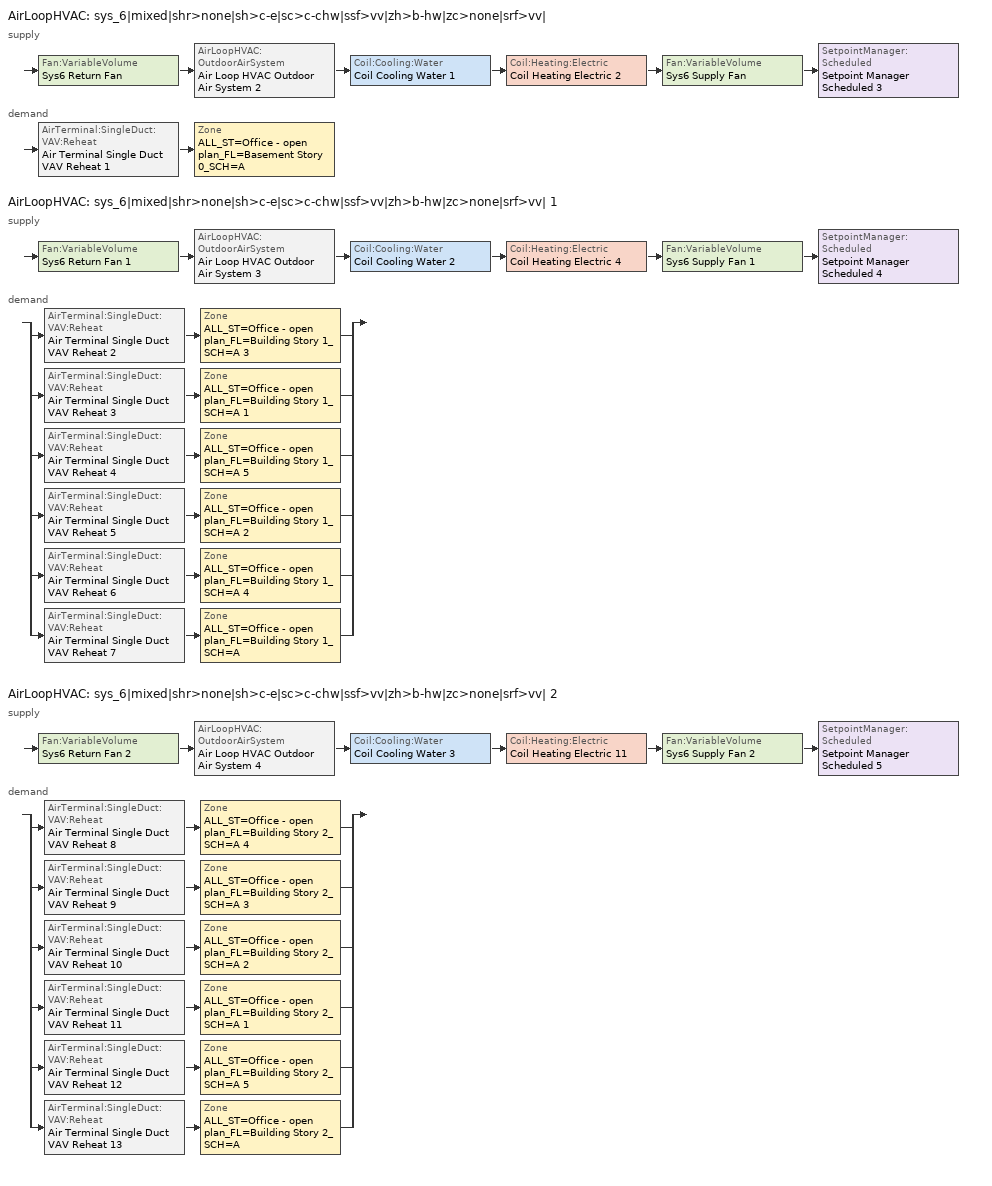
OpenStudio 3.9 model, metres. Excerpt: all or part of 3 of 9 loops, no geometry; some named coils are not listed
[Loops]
AirLoopHVAC 'sys_6|mixed|shr>none|sh>c-e|sc>c-chw|ssf>vv|zh>b-hw|zc>none|srf>vv|'
 supply: Fan:VariableVolume 'Sys6 Return Fan' > AirLoopHVAC:OutdoorAirSystem 'Air Loop HVAC Outdoor Air System 2' > Coil:Cooling:Water 'Coil Cooling Water 1' > Coil:Heating:Electric 'Coil Heating Electric 2' > Fan:VariableVolume 'Sys6 Supply Fan' > SetpointManager:Scheduled 'Setpoint Manager Scheduled 3'
 demand: AirTerminal:SingleDuct:VAV:Reheat 'Air Terminal Single Duct VAV Reheat 1' > Zone 'ALL_ST=Office - open plan_FL=Basement Story 0_SCH=A'
AirLoopHVAC 'sys_6|mixed|shr>none|sh>c-e|sc>c-chw|ssf>vv|zh>b-hw|zc>none|srf>vv| 1'
 supply: Fan:VariableVolume 'Sys6 Return Fan 1' > AirLoopHVAC:OutdoorAirSystem 'Air Loop HVAC Outdoor Air System 3' > Coil:Cooling:Water 'Coil Cooling Water 2' > Coil:Heating:Electric 'Coil Heating Electric 4' > Fan:VariableVolume 'Sys6 Supply Fan 1' > SetpointManager:Scheduled 'Setpoint Manager Scheduled 4'
 demand: split
  | AirTerminal:SingleDuct:VAV:Reheat 'Air Terminal Single Duct VAV Reheat 2' > Zone 'ALL_ST=Office - open plan_FL=Building Story 1_SCH=A 3'
  | AirTerminal:SingleDuct:VAV:Reheat 'Air Terminal Single Duct VAV Reheat 3' > Zone 'ALL_ST=Office - open plan_FL=Building Story 1_SCH=A 1'
  | AirTerminal:SingleDuct:VAV:Reheat 'Air Terminal Single Duct VAV Reheat 4' > Zone 'ALL_ST=Office - open plan_FL=Building Story 1_SCH=A 5'
  | AirTerminal:SingleDuct:VAV:Reheat 'Air Terminal Single Duct VAV Reheat 5' > Zone 'ALL_ST=Office - open plan_FL=Building Story 1_SCH=A 2'
  | AirTerminal:SingleDuct:VAV:Reheat 'Air Terminal Single Duct VAV Reheat 6' > Zone 'ALL_ST=Office - open plan_FL=Building Story 1_SCH=A 4'
  | AirTerminal:SingleDuct:VAV:Reheat 'Air Terminal Single Duct VAV Reheat 7' > Zone 'ALL_ST=Office - open plan_FL=Building Story 1_SCH=A'
AirLoopHVAC 'sys_6|mixed|shr>none|sh>c-e|sc>c-chw|ssf>vv|zh>b-hw|zc>none|srf>vv| 2'
 supply: Fan:VariableVolume 'Sys6 Return Fan 2' > AirLoopHVAC:OutdoorAirSystem 'Air Loop HVAC Outdoor Air System 4' > Coil:Cooling:Water 'Coil Cooling Water 3' > Coil:Heating:Electric 'Coil Heating Electric 11' > Fan:VariableVolume 'Sys6 Supply Fan 2' > SetpointManager:Scheduled 'Setpoint Manager Scheduled 5'
 demand: split
  | AirTerminal:SingleDuct:VAV:Reheat 'Air Terminal Single Duct VAV Reheat 8' > Zone 'ALL_ST=Office - open plan_FL=Building Story 2_SCH=A 4'
  | AirTerminal:SingleDuct:VAV:Reheat 'Air Terminal Single Duct VAV Reheat 9' > Zone 'ALL_ST=Office - open plan_FL=Building Story 2_SCH=A 3'
  | AirTerminal:SingleDuct:VAV:Reheat 'Air Terminal Single Duct VAV Reheat 10' > Zone 'ALL_ST=Office - open plan_FL=Building Story 2_SCH=A 2'
  | AirTerminal:SingleDuct:VAV:Reheat 'Air Terminal Single Duct VAV Reheat 11' > Zone 'ALL_ST=Office - open plan_FL=Building Story 2_SCH=A 1'
  | AirTerminal:SingleDuct:VAV:Reheat 'Air Terminal Single Duct VAV Reheat 12' > Zone 'ALL_ST=Office - open plan_FL=Building Story 2_SCH=A 5'
  | AirTerminal:SingleDuct:VAV:Reheat 'Air Terminal Single Duct VAV Reheat 13' > Zone 'ALL_ST=Office - open plan_FL=Building Story 2_SCH=A'
[Sizing:Zone] Zone Cooling Design Supply Air Temperature Input Method=TemperatureDifference; Zone Cooling Design Supply Air Temperature {C}=14; Zone Cooling Design Supply Air Temperature Difference {deltaC}=11; Zone Heating Design Supply Air Temperature Input Method=TemperatureDifference; Zone Heating Design Supply Air Temperature {C}=40; Zone Heating Design Supply Air Temperature Difference {deltaC}=21; Zone Cooling Design Supply Air Humidity Ratio {kg-H2O/kg-air}=0.0085; Zone Heating Design Supply Air Humidity Ratio {kg-H2O/kg-air}=0.008; Zone Heating Sizing Factor=1.3; Zone Cooling Sizing Factor=1.1; Cooling Design Air Flow Method=DesignDay; Heating Design Air Flow Method=DesignDay; Account for Dedicated Outdoor Air System=No; Dedicated Outdoor Air System Control Strategy=NeutralSupplyAir; Dedicated Outdoor Air Low Setpoint Temperature for Design {C}=autosize; Dedicated Outdoor Air High Setpoint Temperature for Design {C}=autosize; Zone Load Sizing Method=Sensible Load Only No Latent Load; Zone Latent Cooling Design Supply Air Humidity Ratio Input Method=HumidityRatioDifference; Zone Cooling Design Supply Air Humidity Ratio Difference {kgWater/kgDryAir}=0.005; Zone Latent Heating Design Supply Air Humidity Ratio Input Method=HumidityRatioDifference; Zone Humidification Design Supply Air Humidity Ratio Difference {kgWater/kgDryAir}=0.005; Sizing Option=Coincident
ALL_ST=Office - open plan_FL=Building Story 1_SCH=A; ALL_ST=Office - open plan_FL=Building Story 2_SCH=A; ALL_ST=Office - open plan_FL=Building Story 1_SCH=A 1; ALL_ST=Office - open plan_FL=Building Story 1_SCH=A 2; ALL_ST=Office - open plan_FL=Building Story 2_SCH=A 1; ALL_ST=Office - open plan_FL=Building Story 2_SCH=A 2; ALL_ST=Office - open plan_FL=Basement Story 0_SCH=A; ALL_ST=Office - open plan_FL=Building Story 1_SCH=A 3; ALL_ST=Office - open plan_FL=Building Story 2_SCH=A 3; ALL_ST=Office - open plan_FL=Building Story 2_SCH=A 4; ALL_ST=Office - open plan_FL=Building Story 1_SCH=A 4; ALL_ST=Office - open plan_FL=Building Story 2_SCH=A 5; ALL_ST=Office - open plan_FL=Building Story 1_SCH=A 5
[Zone equipment]
ALL_ST=Office - open plan_FL=Building Story 1_SCH=A: Zone HVAC Baseboard Convective Water 8, Air Terminal Single Duct VAV Reheat 7
ALL_ST=Office - open plan_FL=Building Story 2_SCH=A: Zone HVAC Baseboard Convective Water 14, Air Terminal Single Duct VAV Reheat 13
ALL_ST=Office - open plan_FL=Building Story 1_SCH=A 1: Zone HVAC Baseboard Convective Water 4, Air Terminal Single Duct VAV Reheat 3
ALL_ST=Office - open plan_FL=Building Story 1_SCH=A 2: Zone HVAC Baseboard Convective Water 6, Air Terminal Single Duct VAV Reheat 5
ALL_ST=Office - open plan_FL=Building Story 2_SCH=A 1: Zone HVAC Baseboard Convective Water 12, Air Terminal Single Duct VAV Reheat 11
ALL_ST=Office - open plan_FL=Building Story 2_SCH=A 2: Zone HVAC Baseboard Convective Water 11, Air Terminal Single Duct VAV Reheat 10
ALL_ST=Office - open plan_FL=Basement Story 0_SCH=A: Zone HVAC Baseboard Convective Water 2, Air Terminal Single Duct VAV Reheat 1
ALL_ST=Office - open plan_FL=Building Story 1_SCH=A 3: Zone HVAC Baseboard Convective Water 3, Air Terminal Single Duct VAV Reheat 2
ALL_ST=Office - open plan_FL=Building Story 2_SCH=A 3: Zone HVAC Baseboard Convective Water 10, Air Terminal Single Duct VAV Reheat 9
ALL_ST=Office - open plan_FL=Building Story 2_SCH=A 4: Zone HVAC Baseboard Convective Water 9, Air Terminal Single Duct VAV Reheat 8
ALL_ST=Office - open plan_FL=Building Story 1_SCH=A 4: Zone HVAC Baseboard Convective Water 7, Air Terminal Single Duct VAV Reheat 6
ALL_ST=Office - open plan_FL=Building Story 2_SCH=A 5: Zone HVAC Baseboard Convective Water 13, Air Terminal Single Duct VAV Reheat 12
ALL_ST=Office - open plan_FL=Building Story 1_SCH=A 5: Zone HVAC Baseboard Convective Water 5, Air Terminal Single Duct VAV Reheat 4
[AirLoopHVAC] Design Supply Air Flow Rate {m3/s}=autosize; Design Return Air Flow Fraction of Supply Air Flow=1
Name | Availability Schedule
sys_6|mixed|shr>none|sh>c-e|sc>c-chw|ssf>vv|zh>b-hw|zc>none|srf>vv| | sys_6|mixed|shr>none|sh>c-e|sc>c-chw|ssf>vv|zh>b-hw|zc>none|srf>vv| Occ Sch
sys_6|mixed|shr>none|sh>c-e|sc>c-chw|ssf>vv|zh>b-hw|zc>none|srf>vv| 1 | sys_6|mixed|shr>none|sh>c-e|sc>c-chw|ssf>vv|zh>b-hw|zc>none|srf>vv| 1 Occ Sch
sys_6|mixed|shr>none|sh>c-e|sc>c-chw|ssf>vv|zh>b-hw|zc>none|srf>vv| 2 | sys_6|mixed|shr>none|sh>c-e|sc>c-chw|ssf>vv|zh>b-hw|zc>none|srf>vv| 2 Occ Sch
[Sizing:System] Design Outdoor Air Flow Rate {m3/s}=Autosize; Central Heating Maximum System Air Flow Ratio=0.3; Preheat Design Temperature {C}=7; Preheat Design Humidity Ratio {kg-H2O/kg-Air}=0.008; Precool Design Temperature {C}=12.8; Precool Design Humidity Ratio {kg-H2O/kg-Air}=0.008; Central Cooling Design Supply Air Temperature {C}=13; Central Heating Design Supply Air Temperature {C}=13.1; 100% Outdoor Air in Cooling=No; 100% Outdoor Air in Heating=No; Central Cooling Design Supply Air Humidity Ratio {kg-H2O/kg-Air}=0.0085; Zone Maximum Outdoor Air Fraction=1; Cooling Supply Air Flow Rate Per Floor Area {m3/s-m2}=0.00996765; Cooling Fraction of Autosized Cooling Supply Air Flow Rate=1; Cooling Supply Air Flow Rate Per Unit Cooling Capacity {m3/s-W}=3.94755e-05; Heating Supply Air Flow Rate Per Floor Area {m3/s-m2}=0.00996765; Heating Fraction of Autosized Heating Supply Air Flow Rate=1; Heating Fraction of Autosized Cooling Supply Air Flow Rate=1; Heating Supply Air Flow Rate Per Unit Heating Capacity {m3/s-W}=3.15882e-05; Cooling Design Capacity Method=CoolingDesignCapacity; Cooling Design Capacity {W}=autosize; Cooling Design Capacity Per Floor Area {W/m2}=234.7; Fraction of Autosized Cooling Design Capacity=1; Heating Design Capacity Method=HeatingDesignCapacity; Heating Design Capacity {W}=autosize; Heating Design Capacity Per Floor Area {W/m2}=157; Fraction of Autosized Heating Design Capacity=1; Central Cooling Capacity Control Method=OnOff; Occupant Diversity=autosize
sys_6|mixed|shr>none|sh>c-e|sc>c-chw|ssf>vv|zh>b-hw|zc>none|srf>vv|; sys_6|mixed|shr>none|sh>c-e|sc>c-chw|ssf>vv|zh>b-hw|zc>none|srf>vv| 1; sys_6|mixed|shr>none|sh>c-e|sc>c-chw|ssf>vv|zh>b-hw|zc>none|srf>vv| 2
[Coil:Heating:Electric] Availability Schedule=Always On Discrete
Name | Nominal Capacity {W}
Coil Heating Electric 2; Coil Heating Electric 4; Coil Heating Electric 11
Coil Heating Electric 3 | 7893.27
Coil Heating Electric 5 | 35967.1
Coil Heating Electric 6 | 2269.83
Coil Heating Electric 7 | 17231.2
Coil Heating Electric 8 | 14670.6
Coil Heating Electric 9 | 7809.62
Coil Heating Electric 10 | 16457.8
Coil Heating Electric 12 | 522410
Coil Heating Electric 13 | 28816.5
Coil Heating Electric 14 | 239611
Coil Heating Electric 15 | 203788
Coil Heating Electric 16 | 107815
Coil Heating Electric 17 | 217646
[Controller:OutdoorAir] Minimum Outdoor Air Flow Rate {m3/s}=autosize; Maximum Outdoor Air Flow Rate {m3/s}=Autosize; Economizer Control Action Type=ModulateFlow; Lockout Type=NoLockout; Minimum Limit Type=FixedMinimum; High Humidity Control=No; High Humidity Outdoor Air Flow Ratio=1; Control High Indoor Humidity Based on Outdoor Humidity Ratio=Yes; Heat Recovery Bypass Control Type=BypassWhenWithinEconomizerLimits; Economizer Operation Staging=InterlockedWithMechanicalCooling
Name | Economizer Control Type | Economizer Maximum Limit Dry-Bulb Temperature {C} | Economizer Maximum Limit Enthalpy {J/kg} | Economizer Minimum Limit Dry-Bulb Temperature {C} | Minimum Outdoor Air Schedule | Controller Mechanical Ventilation
Controller Outdoor Air 2 | NoEconomizer | 28 | 64000 | -100 | sys_6|mixed|shr>none|sh>c-e|sc>c-chw|ssf>vv|zh>b-hw|zc>none|srf>vv| Occ Sch | Controller Mechanical Ventilation 2
Controller Outdoor Air 3 | DifferentialEnthalpy |  |  |  | sys_6|mixed|shr>none|sh>c-e|sc>c-chw|ssf>vv|zh>b-hw|zc>none|srf>vv| 1 Occ Sch | Controller Mechanical Ventilation 3
Controller Outdoor Air 4 | DifferentialEnthalpy |  |  |  | sys_6|mixed|shr>none|sh>c-e|sc>c-chw|ssf>vv|zh>b-hw|zc>none|srf>vv| 2 Occ Sch | Controller Mechanical Ventilation 4
[Controller:MechanicalVentilation] Availability Schedule=Always On Discrete; System Outdoor Air Method=ZoneSum
Controller Mechanical Ventilation 2; Controller Mechanical Ventilation 3; Controller Mechanical Ventilation 4
[AirLoopHVAC:OutdoorAirSystem]
Name | Controller
Air Loop HVAC Outdoor Air System 2 | Controller Outdoor Air 2
Air Loop HVAC Outdoor Air System 3 | Controller Outdoor Air 3
Air Loop HVAC Outdoor Air System 4 | Controller Outdoor Air 4
[SetpointManager:Scheduled] Control Variable=Temperature
Name | Schedule | Setpoint Node or NodeList
Setpoint Manager Scheduled 3 | Supply Air Temp | sys_6|mixed|shr>none|sh>c-e|sc>c-chw|ssf>vv|zh>b-hw|zc>none|srf>vv| Supply Outlet Node
Setpoint Manager Scheduled 4 | Supply Air Temp 1 | sys_6|mixed|shr>none|sh>c-e|sc>c-chw|ssf>vv|zh>b-hw|zc>none|srf>vv| 1 Supply Outlet Node
Setpoint Manager Scheduled 5 | Supply Air Temp 2 | sys_6|mixed|shr>none|sh>c-e|sc>c-chw|ssf>vv|zh>b-hw|zc>none|srf>vv| 2 Supply Outlet Node
[Fan:VariableVolume] Availability Schedule=Always On Discrete; Maximum Flow Rate {m3/s}=Autosize; Fan Power Minimum Flow Rate Input Method=Fraction; Fan Power Minimum Air Flow Rate {m3/s}=0; Motor In Airstream Fraction=1; Fan Power Coefficient 5=0
Name | Fan Total Efficiency | Pressure Rise {Pa} | Fan Power Minimum Flow Fraction | Motor Efficiency | Fan Power Coefficient 1 | Fan Power Coefficient 2 | Fan Power Coefficient 3 | Fan Power Coefficient 4
Sys6 Supply Fan | 0.549965 | 1000 | 0.68 | 0.8461 | -2.4176 | 9.5874 | -11.559 | 5.4009
Sys6 Return Fan; Sys6 Return Fan 1 | 0.299975 | 250 | 0.68 | 0.4615 | -2.4176 | 9.5874 | -11.559 | 5.4009
Sys6 Supply Fan 1 | 0.549965 | 1000 | 0.5 | 0.8461 | -4.1457 | 16.803 | -19.471 | 7.8488
Sys6 Supply Fan 2 | 0.549965 | 1000 | 0.22 | 0.8461 | -0.3477 | 4.0976 | -5.0024 | 2.268
Sys6 Return Fan 2 | 0.299975 | 250 | 0.22 | 0.4615 | -0.3477 | 4.0976 | -5.0024 | 2.268
[AirTerminal:SingleDuct:VAV:Reheat] Availability Schedule=Always On Discrete; Maximum Air Flow Rate {m3/s}=AutoSize; Zone Minimum Air Flow Input Method=Constant; Constant Minimum Air Flow Fraction=0.3; Maximum Hot Water or Steam Flow Rate {m3/s}=AutoSize; Minimum Hot Water or Steam Flow Rate {m3/s}=0; Convergence Tolerance=0.001; Damper Heating Action=Normal; Maximum Flow per Zone Floor Area During Reheat {m3/s-m2}=AutoSize; Maximum Reheat Air Temperature {C}=43; Control For Outdoor Air=No
Name | Fixed Minimum Air Flow Rate {m3/s} | Reheat Coil | Maximum Flow Fraction During Reheat
Air Terminal Single Duct VAV Reheat 1 | 1.56736 | Coil Heating Electric 3 | AutoSize
Air Terminal Single Duct VAV Reheat 2 | 4.99224 | Coil Heating Electric 5 | 0.5
Air Terminal Single Duct VAV Reheat 3 | 0.0724055 | Coil Heating Electric 6 | 0.5
Air Terminal Single Duct VAV Reheat 4 | 0.626839 | Coil Heating Electric 7 | 0.5
Air Terminal Single Duct VAV Reheat 5 | 0.40395 | Coil Heating Electric 8 | 0.5
Air Terminal Single Duct VAV Reheat 6 | 0.626826 | Coil Heating Electric 9 | 0.5
Air Terminal Single Duct VAV Reheat 7 | 0.40395 | Coil Heating Electric 10 | 0.5
Air Terminal Single Duct VAV Reheat 8 | 4.99224 | Coil Heating Electric 12 | 0.5
Air Terminal Single Duct VAV Reheat 9 | 0.0724055 | Coil Heating Electric 13 | 0.5
Air Terminal Single Duct VAV Reheat 10 | 0.626839 | Coil Heating Electric 14 | 0.5
Air Terminal Single Duct VAV Reheat 11 | 0.40395 | Coil Heating Electric 15 | 0.5
Air Terminal Single Duct VAV Reheat 12 | 0.626826 | Coil Heating Electric 16 | 0.5
Air Terminal Single Duct VAV Reheat 13 | 0.40395 | Coil Heating Electric 17 | 0.5
[EnergyManagementSystem:Program]
ems_sys_6_mixed_shr_none_sh_c_e_sc_c_chw_ssf_vv_zh_b_hw_zc_none_srf_vv__3_OptimumStartProg0: IF DaylightSavings==0 && DayOfWeek>1 && Hour==5 && OAT_2<23.9 && OAT_2>1.7; SET ems_sys_6_mixed_shr_none_sh_c_e_sc_c_chw_ssf_vv_zh_b_hw_zc_none_srf_vv__3_ClgSch0 = 29.4; SET ems_sys_6_mixed_shr_none_sh_c_e_sc_c_chw_ssf_vv_zh_b_hw_zc_none_srf_vv__3_HtgSch0 = 15.6; ELSEIF DaylightSavings==0 && DayOfWeek==1 && Hour==7 && OAT_2<23.9 && OAT_2>1.7; SET ems_sys_6_mixed_shr_none_sh_c_e_sc_c_chw_ssf_vv_zh_b_hw_zc_none_srf_vv__3_ClgSch0 = 29.4; SET ems_sys_6_mixed_shr_none_sh_c_e_sc_c_chw_ssf_vv_zh_b_hw_zc_none_srf_vv__3_HtgSch0 = 15.6; ELSEIF DaylightSavings==1 && DayOfWeek>1 && Hour==4 && OAT_2<23.9 && OAT_2>1.7; SET ems_sys_6_mixed_shr_none_sh_c_e_sc_c_chw_ssf_vv_zh_b_hw_zc_none_srf_vv__3_ClgSch0 = 29.4; SET ems_sys_6_mixed_shr_none_sh_c_e_sc_c_chw_ssf_vv_zh_b_hw_zc_none_srf_vv__3_HtgSch0 = 15.6; ELSEIF DaylightSavings==1 && DayOfWeek==1 && Hour==6 && OAT_2<23.9 && OAT_2>1.7; SET ems_sys_6_mixed_shr_none_sh_c_e_sc_c_chw_ssf_vv_zh_b_hw_zc_none_srf_vv__3_ClgSch0 = 29.4; SET ems_sys_6_mixed_shr_none_sh_c_e_sc_c_chw_ssf_vv_zh_b_hw_zc_none_srf_vv__3_HtgSch0 = 15.6; ELSE; SET ems_sys_6_mixed_shr_none_sh_c_e_sc_c_chw_ssf_vv_zh_b_hw_zc_none_srf_vv__3_ClgSch0 = NULL; SET ems_sys_6_mixed_shr_none_sh_c_e_sc_c_chw_ssf_vv_zh_b_hw_zc_none_srf_vv__3_HtgSch0 = NULL; ENDIF
[EnergyManagementSystem:ProgramCallingManager]
ems_sys_6_mixed_shr_none_sh_c_e_sc_c_chw_ssf_vv_zh_b_hw_zc_none_srf_vv__1_OptimumStartCallingManager0: BeginTimestepBeforePredictor; ems_sys_6_mixed_shr_none_sh_c_e_sc_c_chw_ssf_vv_zh_b_hw_zc_none_srf_vv__1_OptimumStartProg0
ems_sys_6_mixed_shr_none_sh_c_e_sc_c_chw_ssf_vv_zh_b_hw_zc_none_srf_vv__2_OptimumStartCallingManager0: BeginTimestepBeforePredictor; ems_sys_6_mixed_shr_none_sh_c_e_sc_c_chw_ssf_vv_zh_b_hw_zc_none_srf_vv__2_OptimumStartProg0
ems_sys_6_mixed_shr_none_sh_c_e_sc_c_chw_ssf_vv_zh_b_hw_zc_none_srf_vv__3_OptimumStartCallingManager0: BeginTimestepBeforePredictor; ems_sys_6_mixed_shr_none_sh_c_e_sc_c_chw_ssf_vv_zh_b_hw_zc_none_srf_vv__3_OptimumStartProg0
[Schedule:Ruleset]
Name | Default Day Schedule | Summer Design Day Schedule | Winter Design Day Schedule
Supply Air Temp | Supply Air Temp Default
Supply Air Temp 1 | Supply Air Temp Default 1
Supply Air Temp 2 | Supply Air Temp Default 2
sys_6|mixed|shr>none|sh>c-e|sc>c-chw|ssf>vv|zh>b-hw|zc>none|srf>vv| Occ Sch | sys_6|mixed|shr>none|sh>c-e|sc>c-chw|ssf>vv|zh>b-hw|zc>none|srf>vv| Occ Sch Default | sys_6|mixed|shr>none|sh>c-e|sc>c-chw|ssf>vv|zh>b-hw|zc>none|srf>vv| Occ Sch Summer Design Day | sys_6|mixed|shr>none|sh>c-e|sc>c-chw|ssf>vv|zh>b-hw|zc>none|srf>vv| Occ Sch Winter Design Day
sys_6|mixed|shr>none|sh>c-e|sc>c-chw|ssf>vv|zh>b-hw|zc>none|srf>vv| 1 Occ Sch | sys_6|mixed|shr>none|sh>c-e|sc>c-chw|ssf>vv|zh>b-hw|zc>none|srf>vv| 1 Occ Sch Default | sys_6|mixed|shr>none|sh>c-e|sc>c-chw|ssf>vv|zh>b-hw|zc>none|srf>vv| 1 Occ Sch Summer Design Day | sys_6|mixed|shr>none|sh>c-e|sc>c-chw|ssf>vv|zh>b-hw|zc>none|srf>vv| 1 Occ Sch Winter Design Day
sys_6|mixed|shr>none|sh>c-e|sc>c-chw|ssf>vv|zh>b-hw|zc>none|srf>vv| 2 Occ Sch | sys_6|mixed|shr>none|sh>c-e|sc>c-chw|ssf>vv|zh>b-hw|zc>none|srf>vv| 2 Occ Sch Default | sys_6|mixed|shr>none|sh>c-e|sc>c-chw|ssf>vv|zh>b-hw|zc>none|srf>vv| 2 Occ Sch Summer Design Day | sys_6|mixed|shr>none|sh>c-e|sc>c-chw|ssf>vv|zh>b-hw|zc>none|srf>vv| 2 Occ Sch Winter Design Day
[Schedule:Day]
Supply Air Temp Default; Supply Air Temp Default 1; Supply Air Temp Default 2: 24, 0, 13
sys_6|mixed|shr>none|sh>c-e|sc>c-chw|ssf>vv|zh>b-hw|zc>none|srf>vv| Occ Sch Default; sys_6|mixed|shr>none|sh>c-e|sc>c-chw|ssf>vv|zh>b-hw|zc>none|srf>vv| 1 Occ Sch Default; sys_6|mixed|shr>none|sh>c-e|sc>c-chw|ssf>vv|zh>b-hw|zc>none|srf>vv| 2 Occ Sch Default: 8, 0, 0, 19, 0, 1, 24, 0, 0
sys_6|mixed|shr>none|sh>c-e|sc>c-chw|ssf>vv|zh>b-hw|zc>none|srf>vv| Occ Sch Winter Design Day; sys_6|mixed|shr>none|sh>c-e|sc>c-chw|ssf>vv|zh>b-hw|zc>none|srf>vv| Occ Sch Summer Design Day; sys_6|mixed|shr>none|sh>c-e|sc>c-chw|ssf>vv|zh>b-hw|zc>none|srf>vv| 1 Occ Sch Winter Design Day; sys_6|mixed|shr>none|sh>c-e|sc>c-chw|ssf>vv|zh>b-hw|zc>none|srf>vv| 1 Occ Sch Summer Design Day; sys_6|mixed|shr>none|sh>c-e|sc>c-chw|ssf>vv|zh>b-hw|zc>none|srf>vv| 2 Occ Sch Winter Design Day; sys_6|mixed|shr>none|sh>c-e|sc>c-chw|ssf>vv|zh>b-hw|zc>none|srf>vv| 2 Occ Sch Summer Design Day: 24, 0, 1
Schedule Day 9; Schedule Day 10; Schedule Day 11; Schedule Day 12; Schedule Day 13; Schedule Day 14: 24, 0, 0
[Schedule:Rule] Date Specification Type=DateRange; Start Month=1; End Month=12
Name | Schedule Ruleset | Rule Order | Day Schedule | Apply Saturday | Start Day | End Day | Apply Sunday
Schedule Rule 22 | sys_6|mixed|shr>none|sh>c-e|sc>c-chw|ssf>vv|zh>b-hw|zc>none|srf>vv| Occ Sch | 1 | Schedule Day 9 | Yes | 7 | 30
Schedule Rule 23 | sys_6|mixed|shr>none|sh>c-e|sc>c-chw|ssf>vv|zh>b-hw|zc>none|srf>vv| Occ Sch | 0 | Schedule Day 10 |  | 1 | 31 | Yes
Schedule Rule 24 | sys_6|mixed|shr>none|sh>c-e|sc>c-chw|ssf>vv|zh>b-hw|zc>none|srf>vv| 1 Occ Sch | 1 | Schedule Day 11 | Yes | 7 | 30
Schedule Rule 25 | sys_6|mixed|shr>none|sh>c-e|sc>c-chw|ssf>vv|zh>b-hw|zc>none|srf>vv| 1 Occ Sch | 0 | Schedule Day 12 |  | 1 | 31 | Yes
Schedule Rule 26 | sys_6|mixed|shr>none|sh>c-e|sc>c-chw|ssf>vv|zh>b-hw|zc>none|srf>vv| 2 Occ Sch | 1 | Schedule Day 13 | Yes | 7 | 30
Schedule Rule 27 | sys_6|mixed|shr>none|sh>c-e|sc>c-chw|ssf>vv|zh>b-hw|zc>none|srf>vv| 2 Occ Sch | 0 | Schedule Day 14 |  | 1 | 31 | Yes
[Schedule:Constant]
Always On Discrete: Value=1
